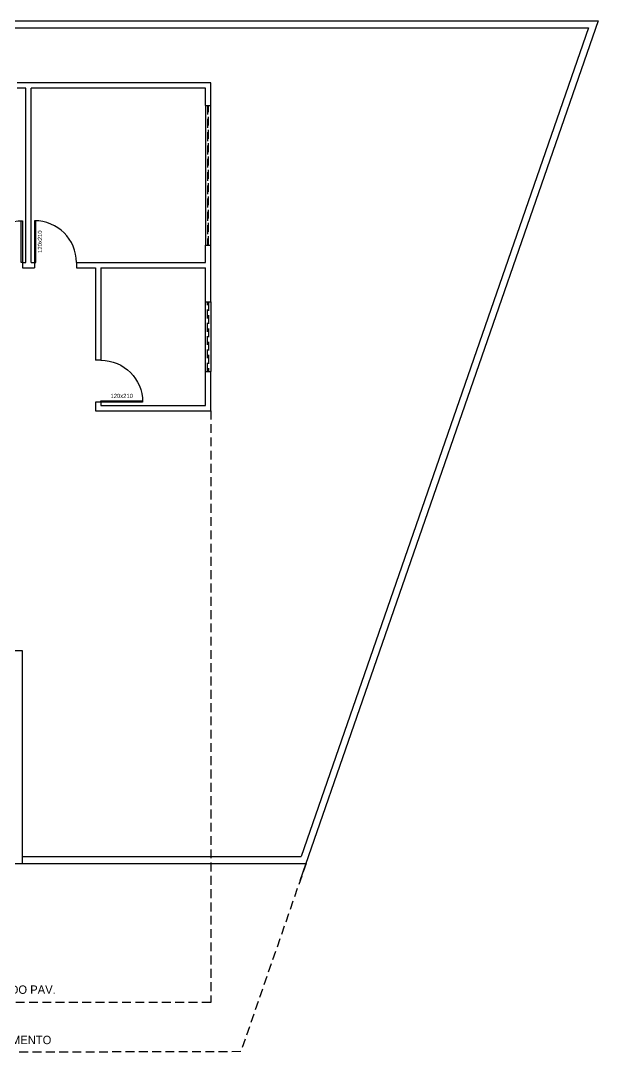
# Model space of a CAD drawing. Header units: centimetres. Extents: x 0 to 1099704, y -139216 to 99734.
# Drawn here: x 634727 to 636382, y 9725 to 12691 of the extents above; entities that cross this region are included whole.
import ezdxf
from ezdxf.enums import TextEntityAlignment as Align

# ---------------------------------------------------------------- set-up
doc = ezdxf.new("R2010")
doc.units = ezdxf.units.CM
doc.header["$LTSCALE"] = 4
doc.linetypes.add('DASHED2', pattern=[9.525, 6.35, -3.175])
for name, color, linetype in [('0.1', 1, 'Continuous'), ('0.4', 4, 'Continuous'), ('0.6', 6, 'Continuous'), ('02-CONT', 2, 'Continuous'), ('C-TEXTO-02', 2, 'Continuous')]:
    doc.layers.add(name, color=color, linetype=linetype)
doc.styles.add('2mm 1-50', font='arial.ttf', dxfattribs={"height": 0.1})
doc.styles.add('Símbolos', font='ERASLGHT.TTF')

# ---------------------------------------------------------------- blocks, each defined once
blk = doc.blocks.new('1_00e')
blk.add_lwpolyline([(-28.4, -52.3), (-25.4, -52.3), (-25.4, 47.7), (-28.4, 47.7)], close=True)
at = {"color": 1}
blk.add_arc((-28.4, -52.3), 100, 0, 90, dxfattribs=at)

msp = doc.modelspace()

# ---------------------------------------------------------------- linework, layer by layer
at = {"layer": '0.1', "linetype": 'DASHED2'}
for p, q in [((635262.223, 12448.013), (635262.223, 12048.013)), ((635265.223, 12048.013), (635265.223, 12448.013)), ((635262.223, 11685.513), (635262.223, 11885.513)), ((635265.223, 11885.513), (635265.223, 11685.513)), ((635544.561, 10275.21), (635357.469, 9735.709)), ((635357.469, 9735.709), (631516.926, 9725.21))]:
    msp.add_line(p, q, dxfattribs=at)
msp.add_lwpolyline([(635271.223, 11573.013), (635271.223, 9877.013), (631516.926, 9877.351)], dxfattribs=at)
at = {"layer": '0.4'}
for p, q in [((634731.926, 10295.21, 77040.339), (635530.328, 10295.21, 77040.339)), ((634731.926, 10275.21, 77040.339), (635544.561, 10275.21, 77040.339))]:
    msp.add_line(p, q, dxfattribs=at)
for points in [[(631491.926, 12691.477), (636382.491, 12691.477), (635527.222, 10225.21)], [(631516.926, 12671.477), (636354.387, 12671.477), (635530.328, 10295.21)]]:
    msp.add_lwpolyline(points, dxfattribs=at)
at = {"layer": '0.6'}
for p, q in [((635256.223, 12448.013), (635271.223, 12448.013)), ((635256.223, 12448.013), (635256.223, 12048.013)), ((635271.223, 12048.013), (635271.223, 12448.013)), ((635256.223, 12048.013), (635271.223, 12048.013)), ((634731.223, 11998.013), (634731.223, 11983.013)), ((634766.223, 11998.013), (634766.223, 11983.013)), ((634886.223, 11998.013), (634886.223, 11983.013)), ((635256.223, 11885.513), (635271.223, 11885.513)), ((635256.223, 11685.513), (635256.223, 11885.513)), ((635271.223, 11885.513), (635271.223, 11685.513)), ((634956.223, 11718.013), (634941.223, 11718.013)), ((635256.223, 11685.513), (635271.223, 11685.513)), ((634956.223, 11598.013), (634941.223, 11598.013))]:
    msp.add_line(p, q, dxfattribs=at)
for points in [[(634756.223, 12513.013), (634716.223, 12513.013)], [(634731.223, 11998.013), (634741.223, 11998.013), (634741.223, 12498.013), (634716.223, 12498.013)], [(635271.223, 12448.013), (635271.223, 12513.013), (634741.223, 12513.013)], [(635256.223, 12448.013), (635256.223, 12498.013), (634756.223, 12498.013)], [(634756.223, 11998.013), (634756.223, 12498.013)], [(634886.223, 11998.013), (635256.223, 11998.013), (635256.223, 12048.013)], [(635271.223, 11983.013), (635271.223, 12048.013)], [(634756.223, 11998.013), (634766.223, 11998.013)], [(635271.223, 11885.513), (635271.223, 11998.013)], [(634731.223, 11983.013), (634756.223, 11983.013)], [(634741.223, 11983.013), (634766.223, 11983.013)], [(634886.223, 11983.013), (634941.223, 11983.013)], [(634941.223, 11983.013), (634941.223, 11718.013)], [(634956.223, 11983.013), (634956.223, 11718.013)], [(634956.223, 11983.013), (635256.223, 11983.013)], [(635256.223, 11885.513), (635256.223, 11983.013)], [(634941.223, 11598.013), (634941.223, 11573.013), (635271.223, 11573.013), (635271.223, 11685.513)], [(634956.223, 11598.013), (634956.223, 11588.013), (635256.223, 11588.013), (635256.223, 11685.513)]]:
    msp.add_lwpolyline(points, dxfattribs=at)
at = {"layer": '0.6', "elevation": 77040.339}
msp.add_lwpolyline([(634606.926, 10275.21), (634731.926, 10275.21), (634731.926, 10885.21), (634506.926, 10885.21)], dxfattribs=at)

# ---------------------------------------------------------------- block references
at = {"layer": '02-CONT', "yscale": 1.2, "zscale": 1.2}
for p, xscale in [((634697.137, 12060.716), -1.2), ((634800.31, 12060.716), 1.2)]:
    msp.add_blockref('1_00e', p, dxfattribs=dict(at, xscale=xscale))
at = {"layer": '02-CONT', "xscale": -1.2, "yscale": 1.2, "zscale": 1.2, "rotation": 270}
msp.add_blockref('1_00e', (635018.927, 11632.099), dxfattribs=at)

# ---------------------------------------------------------------- texts
at = {"layer": '02-CONT', "style": '2mm 1-50'}
msp.add_text('120x210', height=12, rotation=90, dxfattribs=at).set_placement((634781.668, 12057.959), align=Align.MIDDLE_CENTER)
msp.add_text('120x210', height=12, dxfattribs=at).set_placement((635016.169, 11615.761), align=Align.MIDDLE_CENTER)

# ---------------------------------------------------------------- next in the draw order: texts
at = {"layer": 'C-TEXTO-02', "char_height": 24, "width": 536.35929, "attachment_point": 1, "style": 'Símbolos', "bg_fill": 2}
for s, insert in [('PROJ. SEGUNDO PAV.', (634479.189, 9925.46)), ('PROJ. ALINHAMENTO', (634479.189, 9781.215))]:
    msp.add_mtext(s, dxfattribs=dict(at, insert=insert))

doc.saveas('drawing.dxf')
